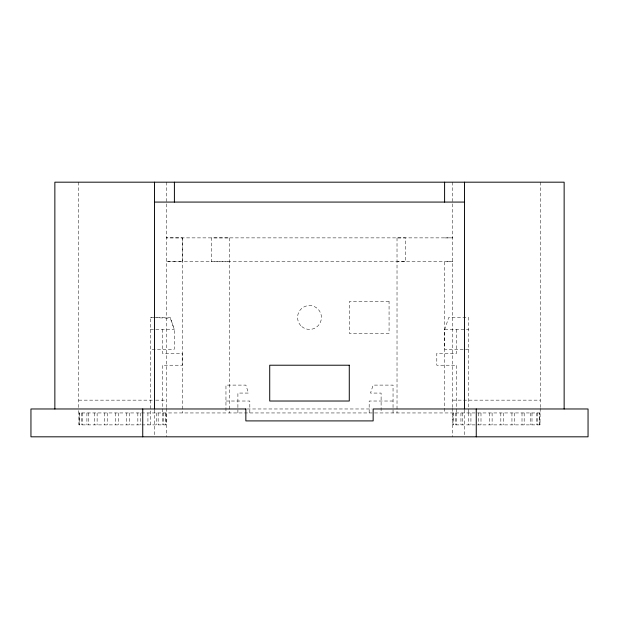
<?xml version="1.0" encoding="UTF-8"?>
<svg xmlns="http://www.w3.org/2000/svg" width="619" height="619" viewBox="0 0 619 619"><rect width="100%" height="100%" fill="white"/><g stroke="black" fill="none" stroke-linecap="round" stroke-linejoin="round"><path stroke-width="0.46" stroke-dasharray="3.1 2.32" d="M444.751 237.92L452.713 237.874L166.287 237.874L182.412 237.92L182.404 261.783L166.287 261.744L452.713 261.744L444.759 261.783L444.751 412.95M540.232 408.378L539.954 424.889L452.93 424.889L452.93 412.95M468.622 349.302L444.751 349.302L444.751 329.409L448.736 317.477L468.622 317.477L468.622 412.95M397.762 237.92L405.623 237.897L405.631 261.767L397.762 261.783M150.378 424.889L150.378 317.477L170.264 317.477L174.249 329.409L174.249 349.302L150.378 349.302M150.378 329.409L174.249 329.409L170.349 318.274L150.378 317.477M444.751 329.409L468.622 329.409M78.768 400.153L154.758 400.153M155.717 400.153L166.287 400.153M452.713 400.153L540.232 400.153M225.958 401.019L249.828 401.019L249.828 412.95M393.042 401.019L369.172 401.019L369.172 412.95M247.151 408.973L371.849 408.973M540.232 412.95L78.768 412.95L78.768 408.378M79.039 424.889L79.039 412.95L78.992 424.889L166.085 424.889L166.085 412.95M228.14 237.92L211.497 237.897L211.497 261.76L228.132 261.783M539.954 424.889L539.652 412.95L539.652 424.889M540.232 182.179L540.232 407.464M537.4 412.95L537.4 424.889M536.356 412.95L536.356 424.889M532 412.95L532 424.889M530.336 412.95L530.336 424.889M524.177 412.95L524.177 424.889M522.01 412.95L522.01 424.889M514.466 412.95L514.466 424.889M511.944 412.95L511.944 424.889M503.533 412.95L503.533 424.889M500.825 412.95L500.825 424.889M492.113 412.95L492.113 424.889M489.412 412.95L489.412 424.889M480.994 412.95L480.994 424.889M478.472 412.95L478.472 424.889M470.927 412.95L470.927 424.889M468.761 412.95L468.761 424.889M464.482 409.933L464.482 435.861M462.602 412.95L462.602 424.889M460.938 412.95L460.938 424.889M456.69 329.409L456.69 353.279L436.797 353.279L436.797 365.218L456.69 365.218L456.69 412.95M456.582 412.95L456.582 424.889M455.538 412.95L455.538 424.889M453.286 412.95L453.286 424.889M452.713 182.179L452.713 407.464M452.713 408.378L452.713 436.821M397.019 237.92L397.019 412.95M393.042 412.95L393.042 385.103L373.149 385.103L370.495 393.065L381.103 393.065L381.103 412.95M237.897 412.95L237.897 393.065L248.505 393.065L245.851 385.103L225.958 385.103L225.958 412.95M229.742 237.92L229.726 412.95M182.404 237.92L182.412 412.95M166.287 182.179L166.287 407.464M166.287 408.378L166.287 436.821M165.683 412.95L165.683 424.889M163.524 412.95L163.524 424.889M162.34 412.95L162.34 424.889M162.31 329.409L162.31 353.279L182.203 353.279L182.203 365.218L162.31 365.218L162.31 412.95M158.162 412.95L158.162 424.889M156.282 412.95L156.282 424.889M154.518 409.933L154.518 435.861M147.926 412.95L147.926 424.889M140.691 412.95L140.691 424.889M137.844 412.95L137.844 424.889M129.766 412.95L129.766 424.889M126.709 412.95L126.709 424.889M118.353 412.95L118.353 424.889M115.289 412.95L115.289 424.889M107.219 412.95L107.219 424.889M104.371 412.95L104.371 424.889M97.129 412.95L97.129 424.889M94.684 412.95L94.684 424.889M88.772 412.95L88.772 424.889M86.9 412.95L86.9 424.889M82.722 412.95L82.722 424.889M81.538 412.95L81.538 424.889M79.371 412.95L79.371 424.889M78.768 182.179L78.768 407.464M389.065 301.569L349.278 301.569L349.278 333.393L389.065 333.393L389.065 301.569M301.786 326.584A11.931 11.931 0 0 0 321.246 319.605A11.931 11.931 0 0 0 305.477 306.243A11.931 11.931 0 0 0 301.786 326.584"/><path stroke-width="0.93" d="M154.518 202.073L464.482 202.073M564.141 408.973L564.141 182.179L54.859 182.179L54.859 408.973M476.259 408.973L476.259 436.821M464.482 182.179L464.482 408.973M444.597 182.179L444.597 202.073M174.403 182.179L174.403 202.073M154.518 182.179L154.518 408.973M142.741 408.973L142.741 436.821M349.278 365.218L269.722 365.218L269.722 401.019L349.278 401.019L349.278 365.218M245.851 408.973L30.95 408.973L30.95 436.821L588.05 436.821L588.05 408.973L373.149 408.973L373.149 420.905L245.851 420.905L245.851 408.973"/></g></svg>
